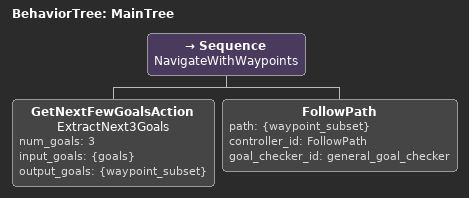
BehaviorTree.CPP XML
<root main_tree_to_execute="MainTree">
  <BehaviorTree ID="MainTree">
    <Sequence name="NavigateWithWaypoints">

      <GetNextFewGoalsAction
          name="ExtractNext3Goals"
          num_goals="3"
          input_goals="{goals}"
          output_goals="{waypoint_subset}" />

      <FollowPath
          path="{waypoint_subset}"
          controller_id="FollowPath"
          goal_checker_id="general_goal_checker"/>

    </Sequence>
  </BehaviorTree>
</root>
